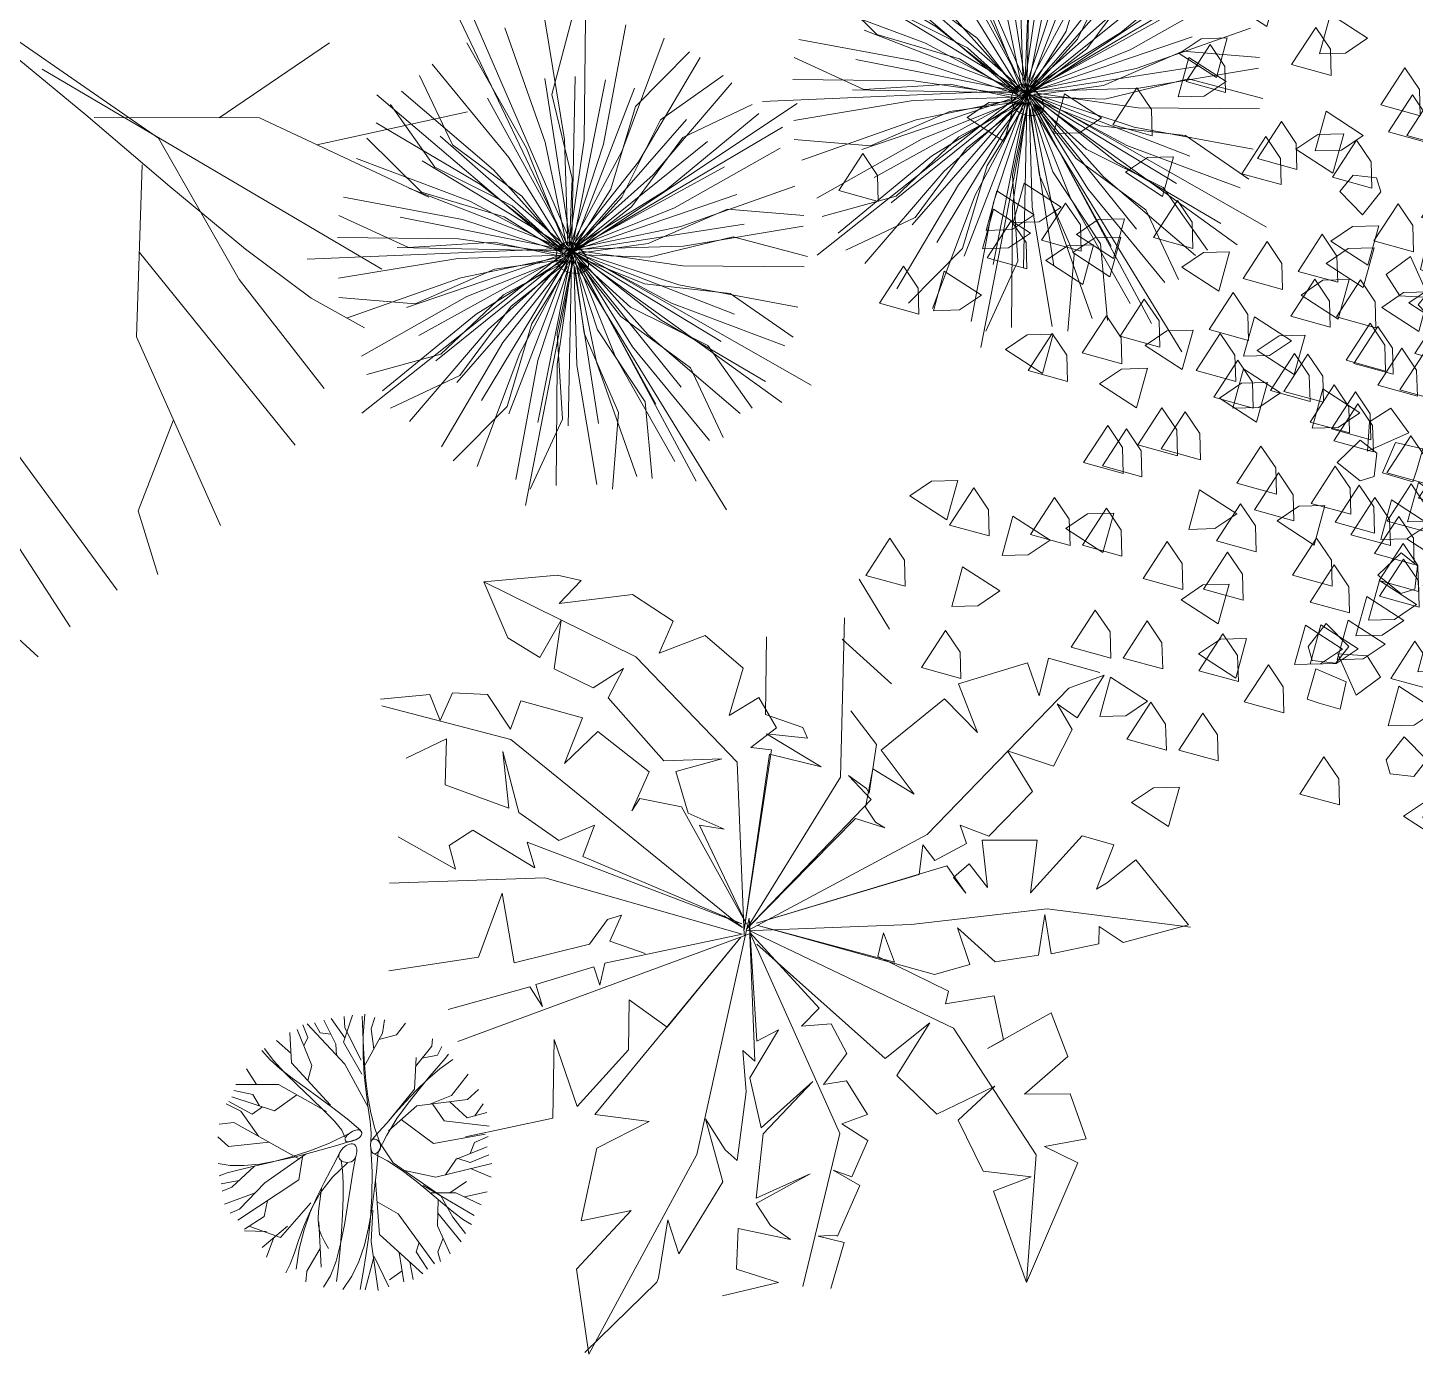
# Model space of a CAD drawing. Header units: metres. Extents: x 2 to 659295185, y -28 to 1124222152.
# Drawn here: x 658248.313 to 658248.923, y 1124114.136 to 1124114.719 of the extents above; entities that cross this region are included whole.
import ezdxf

# ---------------------------------------------------------------- set-up
doc = ezdxf.new("R2010")
doc.units = ezdxf.units.M
doc.header["$MEASUREMENT"] = 0
doc.linetypes.add('0', pattern=[0])
doc.layers.get('0').update_dxf_attribs({"linetype": 'CONTINUOUS'})
doc.layers.add('DPIC_Poligonal P5', color=34, linetype='CONTINUOUS', lineweight=50)

# ---------------------------------------------------------------- blocks, each defined once
blk = doc.blocks.new('ARREGLO8')
at = {"color": 104, "linetype": 'Continuous', "lineweight": 0}
for points in [[(-0.14163, 0.35098), (-0.13918, 0.37677), (-0.15391, 0.37208), (-0.16374, 0.36036)], [(-0.26043, 0.29195), (-0.25797, 0.31774), (-0.27271, 0.31305), (-0.28253, 0.30132)], [(-0.29285, 0.28507), (-0.26706, 0.28261), (-0.27175, 0.29735), (-0.28348, 0.30717)], [(-0.10455, 0.2628), (-0.10209, 0.28859), (-0.11683, 0.2839), (-0.12665, 0.27217)], [(-0.12773, 0.25815), (-0.12527, 0.28394), (-0.14001, 0.27926), (-0.14983, 0.26753)], [(-0.11798, 0.25316), (-0.11553, 0.27895), (-0.13026, 0.27426), (-0.14009, 0.26254)], [(-0.02366, 0.25725), (0.00213, 0.25479), (-0.00256, 0.26953), (-0.01429, 0.27935)], [(-0.04891, 0.24887), (-0.04646, 0.27466), (-0.0612, 0.26997), (-0.07102, 0.25825)], [(0.05308, 0.23959), (0.05553, 0.26538), (0.0408, 0.26069), (0.03097, 0.24897)], [(-0.36705, 0.21769), (-0.3646, 0.24348), (-0.37933, 0.23879), (-0.38916, 0.22707)], [(-0.10746, 0.21398), (-0.08167, 0.21152), (-0.08636, 0.22626), (-0.09808, 0.23608)], [(-0.01902, 0.21553), (0.00677, 0.21307), (0.00208, 0.22781), (-0.00964, 0.23763)], [(-0.22508, 0.20246), (-0.22263, 0.22825), (-0.23736, 0.22356), (-0.24719, 0.21184)], [(-0.22334, 0.20376), (-0.22088, 0.22955), (-0.23562, 0.22486), (-0.24544, 0.21314)], [(-0.29288, 0.19912), (-0.29042, 0.22491), (-0.30516, 0.22022), (-0.31498, 0.2085)], [(-0.24652, 0.19912), (-0.24406, 0.22491), (-0.2588, 0.22022), (-0.26862, 0.2085)], [(-0.23677, 0.19413), (-0.23432, 0.21992), (-0.24905, 0.21523), (-0.25888, 0.20351)], [(-0.19448, 0.22366), (-0.20152, 0.20647), (-0.18276, 0.20156), (-0.17573, 0.21629), (-0.18745, 0.22121)], [(-0.13614, 0.2228), (-0.13614, 0.2056), (-0.11738, 0.20806), (-0.11738, 0.22034), (-0.12911, 0.22771)], [(-0.24671, 0.18828), (-0.24426, 0.21407), (-0.25899, 0.20938), (-0.26882, 0.19766)], [(-0.22221, 0.19029), (-0.19642, 0.18783), (-0.20111, 0.20257), (-0.21283, 0.21239)], [(-0.06746, 0.19318), (-0.065, 0.21897), (-0.07974, 0.21428), (-0.08956, 0.20256)], [(-0.2152, 0.18441), (-0.18941, 0.18195), (-0.1941, 0.19669), (-0.20582, 0.20651)], [(-0.15697, 0.18436), (-0.13118, 0.18191), (-0.13587, 0.19665), (-0.14759, 0.20647)], [(-0.06571, 0.18056), (-0.06326, 0.20635), (-0.078, 0.20166), (-0.08782, 0.18994)], [(-0.32002, 0.16664), (-0.29423, 0.16418), (-0.29892, 0.17892), (-0.31065, 0.18874)], [(-0.20442, 0.17252), (-0.17863, 0.17006), (-0.18332, 0.1848), (-0.19504, 0.19462)], [(-0.1629, 0.17252), (-0.13711, 0.17006), (-0.1418, 0.1848), (-0.15352, 0.19462)], [(-0.25553, 0.1596), (-0.23834, 0.1596), (-0.2408, 0.17836), (-0.25308, 0.17836), (-0.26044, 0.16664)], [(-0.1629, 0.14882), (-0.13711, 0.14636), (-0.1418, 0.1611), (-0.15352, 0.17093)], [(-0.34387, 0.14343), (-0.34142, 0.16922), (-0.35615, 0.16453), (-0.36598, 0.15281)], [(-0.2697, 0.13879), (-0.26724, 0.16458), (-0.28198, 0.15989), (-0.2918, 0.14816)], [(-0.36551, 0.12925), (-0.36305, 0.15504), (-0.37779, 0.15035), (-0.38761, 0.13863)], [(-0.18625, 0.13415), (-0.18379, 0.15994), (-0.19853, 0.15525), (-0.20836, 0.14352)], [(-0.18156, 0.13284), (-0.1791, 0.15863), (-0.19384, 0.15394), (-0.20366, 0.14222)], [(-0.14009, 0.13284), (-0.13763, 0.15863), (-0.15237, 0.15394), (-0.16219, 0.14222)], [(0.05524, 0.1089), (0.08103, 0.10644), (0.07634, 0.12118), (0.06461, 0.131)], [(-0.1629, 0.10735), (-0.13711, 0.1049), (-0.1418, 0.11963), (-0.15352, 0.12946)], [(-0.10744, 0.09702), (-0.10498, 0.12281), (-0.11972, 0.11812), (-0.12954, 0.10639)], [(-0.37432, 0.10057), (-0.35713, 0.10057), (-0.35959, 0.11933), (-0.37187, 0.11933), (-0.37924, 0.10761)], [(-0.34391, 0.09499), (-0.31812, 0.09253), (-0.32281, 0.10727), (-0.33453, 0.1171)], [(-0.2564, 0.10126), (-0.23921, 0.09423), (-0.23429, 0.11298), (-0.24903, 0.12002), (-0.25394, 0.10829)], [(-0.20525, 0.09133), (-0.2028, 0.11712), (-0.21753, 0.11243), (-0.22736, 0.10071)], [(-0.18748, 0.09133), (-0.18502, 0.11712), (-0.19976, 0.11243), (-0.20959, 0.10071)], [(-0.15786, 0.09133), (-0.15541, 0.11712), (-0.17014, 0.11243), (-0.17997, 0.10071)], [(-0.03759, 0.09499), (-0.0118, 0.09253), (-0.01649, 0.10727), (-0.02821, 0.1171)], [(-0.04258, 0.08525), (-0.01679, 0.08279), (-0.02148, 0.09753), (-0.0332, 0.10735)], [(-0.33589, 0.07974), (-0.33344, 0.10553), (-0.34817, 0.10084), (-0.358, 0.08912)], [(-0.30035, 0.07381), (-0.29789, 0.0996), (-0.31263, 0.09491), (-0.32245, 0.08319)], [(-0.25888, 0.07381), (-0.25643, 0.0996), (-0.27116, 0.09491), (-0.28099, 0.08319)], [(-0.11639, 0.07354), (-0.11394, 0.09933), (-0.12867, 0.09464), (-0.1385, 0.08291)], [(0.00208, 0.07715), (0.00454, 0.10294), (-0.0102, 0.09825), (-0.02002, 0.08653)], [(-0.30017, 0.07532), (-0.27438, 0.07287), (-0.27907, 0.0876), (-0.29079, 0.09743)], [(-0.1629, 0.07181), (-0.13711, 0.06935), (-0.1418, 0.08409), (-0.15352, 0.09392)], [(-0.13417, 0.0676), (-0.13171, 0.09339), (-0.14645, 0.08871), (-0.15627, 0.07698)], [(-0.03295, 0.07181), (-0.00716, 0.06935), (-0.01185, 0.08409), (-0.02357, 0.09392)], [(-0.35783, 0.06717), (-0.33204, 0.06472), (-0.33673, 0.07946), (-0.34845, 0.08928)], [(-0.069, 0.06167), (-0.06655, 0.08746), (-0.08128, 0.08277), (-0.09111, 0.07105)], [(0.02063, 0.0493), (0.02308, 0.07509), (0.00834, 0.0704), (-0.00148, 0.05868)], [(-0.37519, 0.04223), (-0.358, 0.03519), (-0.35308, 0.05395), (-0.36782, 0.06098), (-0.37273, 0.04926)], [(-0.23407, 0.03627), (-0.20828, 0.03381), (-0.21297, 0.04855), (-0.22469, 0.05837)], [(-0.10257, 0.03472), (-0.07678, 0.03227), (-0.08146, 0.047), (-0.09319, 0.05683)], [(0.11334, 0.02609), (0.1158, 0.05188), (0.10106, 0.04719), (0.09124, 0.03547)], [(-0.35063, 0.02347), (-0.33344, 0.02347), (-0.33589, 0.04223), (-0.34817, 0.04223), (-0.35554, 0.03051)], [(-0.11671, 0.01812), (-0.11425, 0.0439), (-0.12899, 0.03922), (-0.13882, 0.02749)], [(-0.34182, 0.0145), (-0.33936, 0.04029), (-0.3541, 0.0356), (-0.36392, 0.02388)], [(-0.25296, 0.00857), (-0.2505, 0.03436), (-0.26524, 0.02967), (-0.27506, 0.01795)], [(-0.23519, 0.0145), (-0.23273, 0.04029), (-0.24747, 0.0356), (-0.25729, 0.02388)], [(-0.04687, 0.01618), (-0.02108, 0.01372), (-0.02577, 0.02846), (-0.03749, 0.03828)], [(-0.3178, 0.00289), (-0.31534, 0.02868), (-0.33008, 0.02399), (-0.33991, 0.01227)], [(-0.18779, 0.00264), (-0.18534, 0.02843), (-0.20008, 0.02374), (-0.2099, 0.01202)], [(-0.19937, -0.02428), (-0.19692, 0.00151), (-0.21165, -0.00318), (-0.22148, -0.0149)], [(-0.13969, -0.04409), (-0.1139, -0.04654), (-0.11859, -0.03181), (-0.13032, -0.02198)], [(-0.3996, -0.05336), (-0.37381, -0.05582), (-0.3785, -0.04108), (-0.39022, -0.03126)], [(-0.24644, -0.05336), (-0.22065, -0.05582), (-0.22534, -0.04108), (-0.23706, -0.03126)], [(-0.05932, -0.08718), (-0.05686, -0.06139), (-0.0716, -0.06608), (-0.08142, -0.0778)], [(-0.05615, -0.08581), (-0.03036, -0.08827), (-0.03505, -0.07353), (-0.04677, -0.06371)], [(-0.2187, -0.12112), (-0.21625, -0.09533), (-0.23098, -0.10002), (-0.24081, -0.11174)], [(-0.26965, -0.14608), (-0.24386, -0.14854), (-0.24855, -0.1338), (-0.26027, -0.12398)], [(-0.09817, -0.16289), (-0.09571, -0.1371), (-0.11045, -0.14179), (-0.12027, -0.15351)]]:
    blk.add_lwpolyline(points, close=True, dxfattribs=at)
at = {"color": 213, "linetype": 'Continuous', "lineweight": 0}
for points in [[(-0.21177, 0.33266), (-0.23756, 0.33511), (-0.23287, 0.32038), (-0.22114, 0.31055)], [(-0.04841, 0.28605), (-0.0742, 0.28851), (-0.06951, 0.27377), (-0.05779, 0.26395)], [(-0.23497, 0.23994), (-0.26076, 0.24239), (-0.25607, 0.22766), (-0.24435, 0.21783)], [(-0.08181, 0.23994), (-0.1076, 0.24239), (-0.10291, 0.22766), (-0.09119, 0.21783)], [(-0.34172, 0.23067), (-0.36751, 0.23312), (-0.36282, 0.21838), (-0.3511, 0.20856)], [(-0.26282, 0.22139), (-0.28861, 0.22385), (-0.28392, 0.20911), (-0.2722, 0.19929)], [(0.00084, 0.21475), (-0.02495, 0.21721), (-0.02026, 0.20247), (-0.00854, 0.19265)], [(0.04482, 0.15266), (0.01903, 0.15512), (0.02371, 0.14038), (0.03544, 0.13056)], [(-0.37885, 0.15185), (-0.40464, 0.15431), (-0.39995, 0.13957), (-0.38823, 0.12975)], [(-0.24735, 0.15031), (-0.27313, 0.15277), (-0.26845, 0.13803), (-0.25672, 0.1282)], [(-0.3718, 0.11769), (-0.39759, 0.12015), (-0.3929, 0.10541), (-0.38118, 0.09559)], [(-0.31851, 0.11477), (-0.3443, 0.11722), (-0.33961, 0.10249), (-0.32789, 0.09266)], [(-0.12358, 0.1194), (-0.14937, 0.12186), (-0.14468, 0.10712), (-0.13296, 0.0973)], [(-0.18125, 0.11125), (-0.20704, 0.11371), (-0.20235, 0.09897), (-0.19063, 0.08915)], [(-0.25921, 0.10292), (-0.285, 0.10537), (-0.28031, 0.09064), (-0.26858, 0.08081)], [(0.03089, 0.09703), (0.0051, 0.09949), (0.00979, 0.08475), (0.02151, 0.07493)], [(-0.13751, 0.09159), (-0.1633, 0.09404), (-0.15861, 0.07931), (-0.14688, 0.06948)], [(-0.31851, 0.07922), (-0.3443, 0.08168), (-0.33961, 0.06694), (-0.32789, 0.05712)], [(-0.25328, 0.08515), (-0.27907, 0.0876), (-0.27438, 0.07287), (-0.26265, 0.06304)], [(0.04053, 0.0836), (0.01474, 0.08605), (0.01943, 0.07132), (0.03115, 0.06149)], [(0.03553, 0.07385), (0.00974, 0.07631), (0.01443, 0.06157), (0.02615, 0.05175)], [(-0.38349, 0.06841), (-0.40928, 0.07086), (-0.40459, 0.05613), (-0.39287, 0.0463)], [(-0.277, 0.04368), (-0.30279, 0.04614), (-0.2981, 0.0314), (-0.28638, 0.02157)], [(-0.31851, 0.03776), (-0.3443, 0.04021), (-0.33961, 0.02547), (-0.32789, 0.01565)], [(-0.277, 0.03183), (-0.30279, 0.03429), (-0.2981, 0.01955), (-0.28638, 0.00973)], [(0.03553, 0.02749), (0.00974, 0.02995), (0.01443, 0.01521), (0.02615, 0.00539)], [(-0.277, 0.01406), (-0.30279, 0.01652), (-0.2981, 0.00178), (-0.28638, -0.00805)], [(-0.16139, 0.01994), (-0.18718, 0.0224), (-0.18249, 0.00766), (-0.17077, -0.00216)], [(-0.32444, 0.00221), (-0.35023, 0.00467), (-0.34554, -0.01007), (-0.33382, -0.01989)], [(-0.30803, -0.01744), (-0.28459, -0.00516), (-0.29865, 0.00467), (-0.31272, -0.00024)], [(-0.26621, 0.00217), (-0.292, 0.00462), (-0.28731, -0.01011), (-0.27559, -0.01994)], [(-0.26818, -0.01252), (-0.26818, 0.00467), (-0.28693, 0.00221), (-0.28693, -0.01007), (-0.27521, -0.01744)], [(-0.38813, -0.00577), (-0.41392, -0.00331), (-0.40923, -0.01805), (-0.39751, -0.02787)], [(-0.25921, -0.00371), (-0.285, -0.00126), (-0.28031, -0.01599), (-0.26858, -0.02582)], [(-0.28693, -0.03709), (-0.2799, -0.01989), (-0.29865, -0.01498), (-0.30569, -0.02972), (-0.29397, -0.03463)], [(-0.34527, -0.03622), (-0.34527, -0.01903), (-0.36403, -0.02148), (-0.36403, -0.03376), (-0.35231, -0.04113)], [(-0.37395, -0.0274), (-0.39974, -0.02495), (-0.39505, -0.03968), (-0.38333, -0.04951)], [(-0.08512, -0.05998), (-0.11091, -0.05753), (-0.10622, -0.07226), (-0.0945, -0.08209)], [(-0.18856, -0.09849), (-0.21435, -0.09603), (-0.20966, -0.11077), (-0.19794, -0.12059)], [(-0.08048, -0.10171), (-0.10627, -0.09925), (-0.10158, -0.11399), (-0.08985, -0.12381)]]:
    blk.add_lwpolyline(points, close=True, dxfattribs=at)
at = {"color": 40, "linetype": 'Continuous', "lineweight": 0}
for points in [[(-0.20136, 0.31403), (-0.1989, 0.33982), (-0.21364, 0.33513), (-0.22346, 0.32341)], [(-0.34971, 0.23513), (-0.34725, 0.26092), (-0.36199, 0.25623), (-0.37181, 0.24451)], [(-0.30798, 0.23977), (-0.30553, 0.26556), (-0.32026, 0.26087), (-0.33009, 0.24915)], [(-0.23381, 0.22121), (-0.23135, 0.247), (-0.24609, 0.24231), (-0.25591, 0.23059)], [(-0.18745, 0.22121), (-0.18499, 0.247), (-0.19973, 0.24231), (-0.20955, 0.23059)], [(-0.16427, 0.22585), (-0.16181, 0.25164), (-0.17655, 0.24695), (-0.18637, 0.23523)], [(-0.1777, 0.21621), (-0.17525, 0.242), (-0.18998, 0.23731), (-0.19981, 0.22559)], [(-0.10864, 0.21192), (-0.10618, 0.23771), (-0.12092, 0.23302), (-0.13074, 0.2213)], [(-0.00665, 0.20264), (-0.00419, 0.22843), (-0.01893, 0.22374), (-0.02875, 0.21202)], [(-0.2848, 0.16551), (-0.28235, 0.1913), (-0.29708, 0.18661), (-0.30691, 0.17489)], [(-0.21063, 0.16087), (-0.20817, 0.18666), (-0.22291, 0.18197), (-0.23273, 0.17025)], [(-0.12718, 0.15623), (-0.12472, 0.18202), (-0.13946, 0.17733), (-0.14929, 0.16561)], [(-0.30644, 0.15133), (-0.30398, 0.17712), (-0.31872, 0.17243), (-0.32854, 0.16071)], [(-0.16134, 0.14918), (-0.15888, 0.17497), (-0.17362, 0.17028), (-0.18345, 0.15856)], [(-0.31526, 0.12266), (-0.29806, 0.12266), (-0.30052, 0.14141), (-0.3128, 0.14141), (-0.32017, 0.12969)], [(-0.04837, 0.1191), (-0.04591, 0.14489), (-0.06065, 0.1402), (-0.07047, 0.12848)], [(-0.27682, 0.10183), (-0.27437, 0.12761), (-0.2891, 0.12293), (-0.29893, 0.1112)], [(-0.26497, 0.09589), (-0.26252, 0.12168), (-0.27726, 0.11699), (-0.28708, 0.10527)], [(-0.24128, 0.09589), (-0.23882, 0.12168), (-0.25356, 0.11699), (-0.26338, 0.10527)], [(-0.19981, 0.09589), (-0.19736, 0.12168), (-0.21209, 0.11699), (-0.22192, 0.10527)], [(-0.16427, 0.09589), (-0.16181, 0.12168), (-0.17655, 0.11699), (-0.18637, 0.10527)], [(-0.31612, 0.06431), (-0.29893, 0.05728), (-0.29402, 0.07604), (-0.30875, 0.08307), (-0.31366, 0.07135)], [(-0.26497, 0.05438), (-0.26252, 0.08017), (-0.27726, 0.07548), (-0.28708, 0.06376)], [(-0.2472, 0.05438), (-0.24475, 0.08017), (-0.25948, 0.07548), (-0.26931, 0.06376)], [(-0.23536, 0.05438), (-0.2329, 0.08017), (-0.24764, 0.07548), (-0.25746, 0.06376)], [(-0.21758, 0.05438), (-0.21513, 0.08017), (-0.22986, 0.07548), (-0.23969, 0.06376)], [(-0.27687, 0.04359), (-0.27441, 0.06938), (-0.28915, 0.0647), (-0.29897, 0.05297)], [(-0.05764, 0.0402), (-0.05519, 0.06599), (-0.06992, 0.0613), (-0.07975, 0.04958)], [(-0.28275, 0.03659), (-0.28029, 0.06238), (-0.29503, 0.05769), (-0.30485, 0.04597)], [(-0.29156, 0.04556), (-0.27437, 0.04556), (-0.27682, 0.06431), (-0.2891, 0.06431), (-0.29647, 0.05259)], [(-0.17612, 0.03659), (-0.17366, 0.06238), (-0.1884, 0.05769), (-0.19822, 0.04597)], [(-0.19389, 0.03066), (-0.19143, 0.05645), (-0.20617, 0.05176), (-0.21599, 0.04004)], [(-0.12872, 0.02473), (-0.12627, 0.05052), (-0.14101, 0.04583), (-0.15083, 0.0341)], [(-0.0391, 0.01235), (-0.03664, 0.03814), (-0.05138, 0.03345), (-0.0612, 0.02173)], [(0.05362, -0.01085), (0.05608, 0.01494), (0.04134, 0.01025), (0.03152, -0.00148)], [(-0.37752, -0.03406), (-0.37507, -0.00827), (-0.3898, -0.01296), (-0.39963, -0.02468)], [(-0.16778, -0.04137), (-0.16532, -0.01558), (-0.18006, -0.02027), (-0.18988, -0.03199)], [(-0.25909, -0.06123), (-0.25664, -0.03544), (-0.27138, -0.04013), (-0.2812, -0.05185)], [(-0.18745, -0.08511), (-0.18499, -0.05932), (-0.19973, -0.06401), (-0.20955, -0.07573)], [(-0.15963, -0.09904), (-0.15718, -0.07325), (-0.17191, -0.07794), (-0.18174, -0.08966)], [(-0.0391, -0.14081), (-0.03664, -0.11502), (-0.05138, -0.11971), (-0.0612, -0.13143)]]:
    blk.add_lwpolyline(points, close=True, dxfattribs=at)
at = {"color": 3, "linetype": 'Continuous', "lineweight": 0}
for points in [[(-0.24826, 0.27672), (-0.2458, 0.30251), (-0.26054, 0.29782), (-0.27037, 0.2861)], [(-0.28998, 0.27208), (-0.28753, 0.29787), (-0.30227, 0.29318), (-0.31209, 0.28146)], [(-0.17409, 0.25815), (-0.17163, 0.28394), (-0.18637, 0.27926), (-0.19619, 0.26753)], [(-0.40878, 0.21305), (-0.40632, 0.23884), (-0.42106, 0.23415), (-0.43088, 0.22242)], [(-0.15091, 0.19782), (-0.14845, 0.22361), (-0.16319, 0.21892), (-0.17301, 0.2072)], [(-0.21324, 0.1991), (-0.21324, 0.18191), (-0.19448, 0.18436), (-0.19448, 0.19665), (-0.2062, 0.20401)], [(-0.17338, 0.20401), (-0.19683, 0.19173), (-0.18276, 0.18191), (-0.16869, 0.18682)], [(0.01135, 0.15605), (0.01381, 0.18184), (-0.00093, 0.17715), (-0.01075, 0.16543)], [(-0.2171, 0.13877), (-0.21464, 0.16456), (-0.22938, 0.15987), (-0.23921, 0.14815)], [(-0.03759, 0.14135), (-0.0118, 0.13889), (-0.01649, 0.15363), (-0.02821, 0.16346)], [(-0.20525, 0.13284), (-0.2028, 0.15863), (-0.21753, 0.15394), (-0.22736, 0.14222)], [(-0.10455, 0.13284), (-0.10209, 0.15863), (-0.11683, 0.15394), (-0.12665, 0.14222)], [(-0.09792, 0.11817), (-0.07213, 0.11571), (-0.07682, 0.13045), (-0.08855, 0.14028)], [(-0.23675, 0.12236), (-0.22447, 0.09892), (-0.21464, 0.11298), (-0.21956, 0.12705)], [(-0.23184, 0.08251), (-0.21464, 0.08251), (-0.2171, 0.10126), (-0.22938, 0.10126), (-0.23675, 0.08954)], [(-0.10962, 0.06888), (-0.08383, 0.06643), (-0.08852, 0.08116), (-0.10024, 0.09099)], [(-0.10806, -0.00442), (-0.1056, 0.02137), (-0.12034, 0.01668), (-0.13016, 0.00496)], [(-0.09817, -0.00973), (-0.09571, 0.01606), (-0.11045, 0.01137), (-0.12027, -0.00035)], [(-0.2186, -0.03482), (-0.19281, -0.03727), (-0.19749, -0.02254), (-0.20922, -0.01271)], [(-0.12773, -0.04816), (-0.12527, -0.02238), (-0.14001, -0.02706), (-0.14983, -0.03879)], [(-0.22685, -0.06346), (-0.22439, -0.03767), (-0.23913, -0.04235), (-0.24895, -0.05408)], [(-0.09991, -0.06209), (-0.09745, -0.0363), (-0.11219, -0.04099), (-0.12202, -0.05271)], [(-0.31816, -0.08331), (-0.31571, -0.05752), (-0.33044, -0.06221), (-0.34027, -0.07394)], [(-0.24652, -0.1072), (-0.24406, -0.08141), (-0.2588, -0.0861), (-0.26862, -0.09782)]]:
    blk.add_lwpolyline(points, close=True, dxfattribs=at)
blk = doc.blocks.new('PINO1')
at = {"color": 100, "linetype": '0', "lineweight": 0}
for p, q in [((-0.0061, 0.0127), (-0.4348, 1.1806)), ((0.0243, 0.0255), (0.1947, 1.1345)), ((0.0122, 0), (0.0608, 1.0835)), ((0.0157, -0.0137), (-0.1494, 0.7131)), ((0.0084, -0.0136), (0.2288, 0.6983)), ((0.0108, -0.0141), (0.1042, 0.7253)), ((0.018, -0.0129), (-0.2708, 0.6742)), ((0.0221, -0.0101), (-0.4843, 0.5368)), ((0.0426, 0), (-0.943, 0.5099)), ((0.0021, -0.0099), (0.5489, 0.4964)), ((0.0237, -0.0082), (-0.5699, 0.4424)), ((0.0005, -0.008), (0.627, 0.3957)), ((0.0061, 0), (0.9673, 0.3697)), ((0.0243, 0.0127), (1.0829, 0.3569)), ((0.0249, -0.0061), (-0.6379, 0.3346)), ((-0.0007, -0.0059), (0.6864, 0.2829)), ((0.0258, -0.0038), (-0.6862, 0.2166)), ((-0.0015, -0.0035), (0.7253, 0.1615)), ((0.0262, -0.0014), (-0.7132, 0.0921)), ((0.0262, 0.0011), (-0.7181, -0.0353)), ((0.0258, 0.0035), (-0.7009, -0.1615)), ((0.025, 0.0059), (-0.662, -0.2829)), ((0.0238, 0.008), (-0.6027, -0.3957)), ((0.0204, 0.0115), (-0.4302, -0.5821)), ((0.0183, 0.0127), (-0.3224, -0.6501)), ((0.0159, 0.0136), (-0.2045, -0.6983)), ((0.0135, 0.0141), (-0.0799, -0.7253)), ((-0.0183, 0), (0.0192, -1.0452)), ((-0.0019, -0.0011), (0.7425, 0.0353)), ((-0.0014, 0.0038), (0.7105, -0.2166)), ((-0.0006, 0.0061), (0.6623, -0.3346)), ((0.0007, 0.0082), (0.5943, -0.4424)), ((0.0023, 0.0101), (0.5086, -0.5368)), ((0.0063, 0.0129), (0.2951, -0.6742)), ((0.0111, 0.0141), (0.0474, -0.7303)), ((0.0183, 0.0127), (0.578, -1.0325)), ((0.0183, -0.0127), (-1.0647, -0.2677)), ((0.0183, -0.0127), (-0.7024, -0.8472)), ((0.0183, -0.0255), (0.4928, -0.9943))]:
    blk.add_line(p, q, dxfattribs=at)
at = {"color": 3, "linetype": '0', "lineweight": 0}
blk.add_line((-0.0061, 0.051), (-0.4198, 1.007), dxfattribs=at)
at = {"color": 104, "linetype": '0', "lineweight": 0}
for points in [[(-0.0001, 0.0577), (-0.0182, 0.3391), (0.0562, 0.6927), (-0.0342, 1.0014)], [(0.0054, 0.0352), (-0.1439, 0.4487), (-0.2509, 0.9443)], [(-0.008, 0.058), (-0.0747, 0.332), (-0.0628, 0.6932), (-0.2054, 0.9815)], [(0.0115, 0.0348), (-0.0637, 0.4679), (-0.083, 0.9746)], [(0.0149, 0.0529), (0.0942, 0.3235), (0.285, 0.6304), (0.3057, 0.9514)], [(0.0175, 0.0334), (0.0186, 0.4729), (0.0876, 0.9752)], [(0.0231, 0.0309), (0.1005, 0.4635), (0.2557, 0.9463)], [(0.0282, 0.0275), (0.1796, 0.4401), (0.4162, 0.8885)], [(-0.0234, 0.0546), (-0.1797, 0.2893), (-0.2921, 0.6327), (-0.5248, 0.8549)], [(-0.0066, 0.0329), (-0.2883, 0.3703), (-0.5583, 0.7995)], [(0.0273, 0.0434), (0.1944, 0.2705), (0.4787, 0.4936), (0.6079, 0.7882)], [(0.0326, 0.0232), (0.2534, 0.4033), (0.5643, 0.8038)], [(-0.0304, 0.051), (-0.2251, 0.2549), (-0.3954, 0.5736), (-0.6631, 0.7521)], [(-0.0122, 0.0302), (-0.3481, 0.3135), (-0.6886, 0.6893)], [(0.0322, 0.0371), (0.2361, 0.2318), (0.5548, 0.4021), (0.7332, 0.6698)], [(0.0362, 0.0182), (0.3196, 0.3542), (0.6954, 0.6947)], [(-0.0171, 0.0265), (-0.3972, 0.2473), (-0.7977, 0.5582)], [(0.0389, 0.0127), (0.3764, 0.2944), (0.8056, 0.5644)], [(-0.042, 0.0404), (-0.2947, 0.1654), (-0.5638, 0.4066), (-0.8764, 0.4828)], [(-0.0214, 0.0221), (-0.434, 0.1735), (-0.8824, 0.4102)], [(0.0407, 0.0068), (0.4219, 0.2256), (0.8914, 0.417)], [(-0.0248, 0.017), (-0.4575, 0.0944), (-0.9402, 0.2496)], [(0.0413, 0.0007), (0.4547, 0.15), (0.9504, 0.2569)], [(-0.0493, 0.0264), (-0.3295, 0.0575), (-0.6649, 0.1921), (-0.9846, 0.1568)], [(0.0392, 0.0147), (0.3132, 0.0813), (0.6743, 0.0695), (0.9627, 0.2121)], [(-0.0273, 0.0114), (-0.4668, 0.0125), (-0.9691, 0.0815)], [(0.0409, -0.0054), (0.474, 0.0698), (0.9807, 0.0891)], [(-0.0514, 0.0108), (-0.3253, -0.0558), (-0.6865, -0.044), (-0.9749, -0.1866)], [(-0.0287, 0.0054), (-0.4618, -0.0698), (-0.9685, -0.0891)], [(-0.0503, 0.003), (-0.3086, -0.1102), (-0.6663, -0.1613), (-0.9255, -0.3518)], [(0.0389, 0.0068), (0.3202, 0.0248), (0.6738, -0.0495), (0.9826, 0.0408)], [(-0.0292, -0.0007), (-0.4426, -0.15), (-0.9382, -0.2569)], [(-0.0285, -0.0068), (-0.4097, -0.2256), (-0.8793, -0.417)], [(-0.0268, -0.0127), (-0.3642, -0.2944), (-0.7934, -0.5644)], [(-0.0443, -0.0116), (-0.2483, -0.2063), (-0.5669, -0.3766), (-0.7454, -0.6443)], [(-0.0241, -0.0182), (-0.3075, -0.3542), (-0.6832, -0.6947)], [(-0.0204, -0.0232), (-0.2412, -0.4033), (-0.5521, -0.8038)], [(-0.0337, -0.0232), (-0.1588, -0.2759), (-0.4, -0.545), (-0.4761, -0.8575)], [(-0.016, -0.0275), (-0.1674, -0.4401), (-0.4041, -0.8885)], [(-0.0109, -0.0309), (-0.0883, -0.4635), (-0.2436, -0.9463)], [(-0.0197, -0.0305), (-0.0508, -0.3107), (-0.1855, -0.646), (-0.1501, -0.9658)], [(-0.0053, -0.0334), (-0.0064, -0.4729), (-0.0754, -0.9752)], [(-0.012, -0.0322), (0.006, -0.3136), (-0.0683, -0.6672), (0.022, -0.9759)], [(-0.0041, -0.0325), (0.0625, -0.3065), (0.0507, -0.6677), (0.1933, -0.956)], [(0.0007, -0.0348), (0.0759, -0.4679), (0.0951, -0.9746)], [(0.0068, -0.0352), (0.1561, -0.4487), (0.263, -0.9443)], [(0.0188, -0.0329), (0.3005, -0.3703), (0.5705, -0.7995)], [(0.0243, -0.0302), (0.3603, -0.3135), (0.7007, -0.6893)], [(0.0245, -0.0207), (0.2517, -0.1877), (0.4748, -0.472), (0.7694, -0.6012)], [(0.0293, -0.0265), (0.4094, -0.2473), (0.8099, -0.5582)], [(0.0335, -0.0221), (0.4462, -0.1735), (0.8946, -0.4102)], [(0.037, -0.017), (0.4696, -0.0944), (0.9523, -0.2496)], [(0.0371, -0.0009), (0.3174, -0.032), (0.6527, -0.1666), (0.9725, -0.1313)], [(0.0394, -0.0114), (0.479, -0.0125), (0.9813, -0.0815)]]:
    blk.add_lwpolyline(points, dxfattribs=at)
at = {"color": 100, "linetype": '0', "lineweight": 0}
blk.add_lwpolyline([(-0.0007, 0.0346), (-0.2195, 0.4158), (-0.4109, 0.8853)], dxfattribs=at)
blk.add_lwpolyline([(-0.0707, -0.0018), (-0.0657, -0.0148), (-0.0576, -0.0262), (-0.0473, -0.0359), (-0.0354, -0.0436), (-0.0226, -0.0491), (-0.0097, -0.0521), (0.0027, -0.0524), (0.0139, -0.0498), (0.0231, -0.0442), (0.0305, -0.036), (0.0361, -0.0256), (0.0398, -0.0135), (0.0419, -0.0002), (0.0424, 0.0138), (0.0413, 0.028), (0.0387, 0.042), (0.0347, 0.0552), (0.0293, 0.0673), (0.0229, 0.0779), (0.0154, 0.0867), (0.0071, 0.0933), (-0.0019, 0.0972), (-0.0116, 0.0982), (-0.0216, 0.0959), (-0.032, 0.0901), (-0.0421, 0.0811), (-0.0515, 0.0698), (-0.0598, 0.0566), (-0.0663, 0.0422), (-0.0707, 0.0273), (-0.0723, 0.0124)], close=True, dxfattribs=at)
at = {"color": 12, "linetype": '0', "lineweight": 0}
blk.add_lwpolyline([(0.0129, -0.0346), (0.2317, -0.4158), (0.4231, -0.8853)], dxfattribs=at)
blk = doc.blocks.new('FRESNO2')
at = {"color": 104, "linetype": '0', "lineweight": 0}
for p, q in [((-0.0331, 1.4824), (-0.0104, 1.605)), ((0.0954, 1.5304), (0.1462, 1.6097)), ((0.547, 1.358), (0.5503, 1.5502)), ((-0.5037, 1.1838), (-0.5017, 1.5355)), ((0.0963, 1.1896), (0.0954, 1.5304)), ((0.0959, 1.3288), (-0.0331, 1.4824)), ((-0.6999, 1.2698), (-0.7295, 1.4634)), ((0.7044, 1.2605), (0.7894, 1.415)), ((-0.9085, 1.1664), (-0.8961, 1.3559)), ((0.6885, 1.1683), (0.547, 1.358)), ((0.8559, 1.2138), (0.9079, 1.3602)), ((-0.8473, 1.0834), (-1.0042, 1.2961)), ((-0.0771, 0.9484), (0.1651, 1.2852)), ((-0.2344, 0.7977), (-0.6999, 1.2698)), ((0.6193, 0.7652), (0.7044, 1.2605)), ((0.6647, 1.0294), (0.8559, 1.2138)), ((1.0309, 0.8549), (1.1564, 1.2033)), ((-0.637, 0.8662), (-1.1385, 1.1749)), ((-0.3532, 0.9182), (-0.5037, 1.1838)), ((1.1325, 1.0135), (1.2291, 1.1206)), ((-0.5394, 1.1071), (-0.8473, 1.0834)), ((-1.1198, 0.8923), (-1.2111, 1.0615)), ((-0.7103, 0.5492), (-1.161, 1.0617)), ((0.7051, 0.813), (1.1325, 1.0135)), ((1.0511, 0.9108), (1.3464, 0.9986)), ((-1.0664, 0.5702), (-1.2838, 0.948)), ((-0.3793, 0.9446), (-0.637, 0.8662)), ((-0.0679, 0.4112), (-0.0771, 0.9484)), ((1.0908, 0.7724), (1.4056, 0.9208)), ((-1.236, 0.6486), (-1.3675, 0.8798)), ((-1.1657, 0.7427), (-1.1198, 0.8923)), ((0.5846, 0.6774), (1.0309, 0.8549)), ((-1.0062, 0.225), (-1.4655, 0.8157)), ((1.2245, 0.8354), (1.344, 0.7622)), ((1.344, 0.7622), (1.4805, 0.8194)), ((-0.1475, 0.315), (-0.2344, 0.7977)), ((0.9929, 0.6637), (1.0908, 0.7724)), ((0.8378, 0.6406), (1.548, 0.7466)), ((1.4298, 0.6156), (1.5845, 0.7011)), ((-1.29, 0.5899), (-1.571, 0.673)), ((-1.0654, 0.5848), (-1.236, 0.6486)), ((0.2517, 0.393), (0.8378, 0.6406)), ((1.1661, 0.3599), (1.6065, 0.6108)), ((1.4067, 0.4969), (1.4298, 0.6156)), ((-1.0843, 0.3254), (-1.0664, 0.5702)), ((-0.1866, 0.532), (-0.7103, 0.5492)), ((1.3948, 0.2242), (1.6553, 0.5218)), ((-1.4575, 0.2533), (-1.6483, 0.4869)), ((-1.275, 0.1761), (-1.3529, 0.425)), ((1.086, 0.1751), (1.1661, 0.3599)), ((1.4763, 0.3173), (1.7254, 0.3286)), ((-1.3367, 0.2248), (-1.6926, 0.3088)), ((-1.0835, 0.0249), (-1.3367, 0.2248)), ((-0.6317, 0.0371), (-1.0062, 0.225)), ((0.6514, 0.106), (1.3948, 0.2242)), ((-0.9447, 0.0362), (-1.7076, 0.1415)), ((-1.2144, 0.0106), (-1.4141, -0.2591)), ((0.6413, 0.0102), (1.3521, -0.104)), ((1.081, -0.0605), (1.1765, -0.4034)), ((1.3521, -0.104), (1.7868, -0.4498)), ((-1.3163, -0.127), (-1.7884, -0.2331)), ((1.5747, -0.2812), (1.8046, -0.2026)), ((-1.4141, -0.2591), (-1.7715, -0.4465)), ((-0.4201, -0.3034), (-0.8925, -0.8179)), ((-1.5717, -0.3417), (-1.6275, -0.5238)), ((1.1765, -0.4034), (1.7269, -0.6045)), ((1.3704, -0.4742), (1.5299, -0.4131)), ((1.5299, -0.4131), (1.7578, -0.5252)), ((-0.9163, -0.4583), (-1.6919, -0.6711)), ((-0.6035, -0.5032), (-0.9163, -0.4583)), ((1.3323, -0.4603), (1.379, -0.6174)), ((-1.6275, -0.5238), (-1.7348, -0.5978)), ((-1.3625, -0.5807), (-1.4095, -0.6981)), ((0.5101, -0.5865), (0.6944, -1.2177)), ((-0.628, -0.6235), (-0.8637, -0.9568)), ((0.5322, -0.6229), (0.3723, -0.9104)), ((1.379, -0.6174), (1.7198, -0.678)), ((-1.4095, -0.6981), (-1.6644, -0.7841)), ((0.5331, -0.6939), (1.4997, -0.8543)), ((1.1369, -0.7941), (1.5194, -0.6789)), ((1.5194, -0.6789), (1.7308, -0.7232)), ((0.978, -0.7677), (1.3589, -1.1395)), ((-0.8925, -0.8179), (-1.6512, -0.8688)), ((-1.428, -0.8538), (-1.6, -1.0069)), ((-1.2384, -0.8411), (-1.5235, -1.1054)), ((1.4997, -0.8543), (1.6374, -0.988)), ((0.3723, -0.9104), (0.6688, -1.8195)), ((-0.8637, -0.9568), (-1.3339, -1.4019)), ((-1.418, -1.0076), (-1.3622, -1.2011)), ((-1.0154, -1.0856), (-1.4112, -1.2787)), ((-1.0262, -1.1107), (-1.1944, -1.5005)), ((0.9355, -1.1333), (0.998, -1.5285)), ((1.3589, -1.1395), (1.5485, -1.1268)), ((-0.172, -1.1797), (-0.5622, -1.6244)), ((0.6944, -1.2177), (0.7398, -1.6917)), ((0.5239, -1.3751), (0.4316, -1.5661)), ((0.7118, -1.3987), (0.9321, -1.762)), ((0.9777, -1.4005), (1.133, -1.5793)), ((-0.4022, -1.4421), (-0.4479, -1.7802)), ((0.1139, -1.4761), (0.2001, -1.902)), ((0.998, -1.5285), (1.0618, -1.6468)), ((0.4316, -1.5661), (0.5268, -1.854)), ((0.16, -1.7039), (0.0771, -1.9636)), ((0.2873, -1.7005), (0.5168, -1.8711)), ((0.7398, -1.6917), (0.8036, -1.81)), ((-0.4479, -1.7802), (-0.5241, -1.8991))]:
    blk.add_line(p, q, dxfattribs=at)
at = {"color": 100, "linetype": '0', "lineweight": 0}
for points in [[(-0.2135, 0.0148), (-0.1632, 0.2552), (-0.1344, 0.5061), (-0.1223, 0.7558), (-0.1218, 0.9928), (-0.1281, 1.2055), (-0.1363, 1.3823), (-0.1415, 1.5116), (-0.1387, 1.5818)], [(-0.0491, 0.1), (-0.0587, 0.2254), (-0.0659, 0.379), (-0.0737, 0.5548), (-0.0851, 0.7469), (-0.1031, 0.9494), (-0.1306, 1.1565), (-0.1706, 1.3621), (-0.2261, 1.5605)], [(-0.0576, 0.057), (0.0135, 0.1518), (0.117, 0.2608), (0.2461, 0.3858), (0.3941, 0.5285), (0.5542, 0.6907), (0.7194, 0.8743), (0.8831, 1.081), (1.0384, 1.3126)], [(-0.175, 0.11), (0.009, 0.2262), (0.1801, 0.3555), (0.3405, 0.4954), (0.492, 0.6436), (0.6366, 0.7974), (0.7764, 0.9546), (0.9132, 1.1126), (1.049, 1.2689)], [(0.2479, -0.1048), (0.3331, -0.0585), (0.4819, -0.0249), (0.6778, 0.0001), (0.9041, 0.0211), (1.1445, 0.0423), (1.3823, 0.0681), (1.6011, 0.103), (1.7844, 0.1512)], [(-0.157, 0.1195), (-0.4538, 0.023), (-1.2066, 0.0712), (-1.502, -0.047), (-1.7644, -0.1109)], [(0.1364, 0.0937), (0.3733, 0.1024), (0.6072, 0.1), (0.8356, 0.0912), (1.0555, 0.0803), (1.2642, 0.072), (1.4588, 0.0707), (1.6367, 0.081), (1.795, 0.1074)], [(-0.1662, -0.0417), (-0.3786, -0.0008), (-0.6059, 0.0189), (-0.8386, 0.0234), (-1.0673, 0.0189), (-1.2825, 0.0113), (-1.4747, 0.0067), (-1.6346, 0.0113), (-1.7526, 0.0309)], [(-0.0975, 0.0027), (-0.3138, -0.2415), (-0.5044, -0.486), (-0.6699, -0.7234), (-0.8109, -0.9457), (-0.9278, -1.1456), (-1.0213, -1.3153), (-1.0919, -1.4471), (-1.1401, -1.5336)], [(-0.2135, 0.0148), (-0.3533, -0.2016), (-0.4888, -0.416), (-0.6156, -0.6286), (-0.7292, -0.8398), (-0.8255, -1.0498), (-0.9, -1.2591), (-0.9484, -1.4678), (-0.9663, -1.6765)], [(0.1116, -0.0379), (0.2739, -0.2689), (0.4344, -0.4922), (0.5925, -0.7029), (0.7477, -0.8961), (0.8994, -1.0669), (1.047, -1.2104), (1.1898, -1.3217), (1.3274, -1.3959)], [(0.2379, -0.0418), (0.355, -0.2897), (0.4934, -0.5265), (0.6432, -0.7487), (0.7945, -0.9527), (0.9375, -1.135), (1.0623, -1.2919), (1.1589, -1.4198), (1.2175, -1.5153)], [(-0.0192, -0.208), (-0.1047, -0.3756), (-0.2135, -0.5701), (-0.3347, -0.7825), (-0.4575, -1.0042), (-0.5711, -1.2264), (-0.6647, -1.4405), (-0.7276, -1.6375), (-0.7488, -1.8088)], [(0.1764, -0.3079), (0.1495, -0.4148), (0.1231, -0.559), (0.0919, -0.7342), (0.0504, -0.9337), (-0.0065, -1.151), (-0.0842, -1.3796), (-0.1881, -1.6128), (-0.3234, -1.8442)], [(0.0127, -0.345), (0.0515, -0.6118), (0.0473, -0.8651), (0.0115, -1.1023), (-0.0447, -1.3212), (-0.11, -1.5194), (-0.1731, -1.6942), (-0.2228, -1.8435), (-0.2477, -1.9647)], [(0.0961, -0.3746), (0.002, -0.4607), (-0.1075, -0.5844), (-0.2281, -0.7373), (-0.355, -0.911), (-0.4838, -1.097), (-0.6098, -1.2868), (-0.7284, -1.4722), (-0.8351, -1.6446)]]:
    blk.add_lwpolyline(points, dxfattribs=at)
for points in [[(-0.1686, -0.0388), (-0.1533, -0.0356), (-0.1366, -0.0276), (-0.1194, -0.016), (-0.1025, -0.0015), (-0.0867, 0.0149), (-0.073, 0.0322), (-0.0622, 0.0496), (-0.0552, 0.066), (-0.0526, 0.0807), (-0.054, 0.0936), (-0.0589, 0.1045), (-0.0667, 0.1134), (-0.077, 0.1202), (-0.0891, 0.125), (-0.1025, 0.1277), (-0.1167, 0.1282), (-0.131, 0.1265), (-0.1452, 0.1227), (-0.159, 0.1168), (-0.1718, 0.109), (-0.1835, 0.0993), (-0.1937, 0.0878), (-0.202, 0.0745), (-0.208, 0.0597), (-0.2117, 0.0434), (-0.2127, 0.0264), (-0.2114, 0.0097), (-0.2075, -0.0058), (-0.2013, -0.0194), (-0.1927, -0.03), (-0.1818, -0.0367)], [(0.0937, 0.0251), (0.0976, 0.0042), (0.1051, -0.0183), (0.1155, -0.0414), (0.1279, -0.064), (0.1419, -0.0852), (0.1566, -0.104), (0.1714, -0.1193), (0.1855, -0.1301), (0.1984, -0.1357), (0.2098, -0.1364), (0.2196, -0.1325), (0.2276, -0.1247), (0.2337, -0.1133), (0.2376, -0.099), (0.2394, -0.0821), (0.2387, -0.0631), (0.2355, -0.0427), (0.2301, -0.0214), (0.2227, -0.0001), (0.2135, 0.0205), (0.2029, 0.0396), (0.1911, 0.0566), (0.1783, 0.0707), (0.165, 0.081), (0.1513, 0.0871), (0.1378, 0.089), (0.1251, 0.0869), (0.1138, 0.0811), (0.1044, 0.0718), (0.0976, 0.0592), (0.0938, 0.0435)], [(-0.0246, -0.2816), (-0.0155, -0.305), (-0.001, -0.3256), (0.0176, -0.343), (0.0391, -0.3568), (0.0621, -0.3667), (0.0854, -0.3721), (0.1077, -0.3727), (0.1277, -0.368), (0.1444, -0.358), (0.1577, -0.3431), (0.1677, -0.3244), (0.1745, -0.3026), (0.1782, -0.2787), (0.179, -0.2535), (0.177, -0.2279), (0.1723, -0.2028), (0.1651, -0.179), (0.1556, -0.1572), (0.144, -0.1381), (0.1305, -0.1223), (0.1156, -0.1105), (0.0993, -0.1033), (0.0819, -0.1015), (0.0638, -0.1057), (0.0452, -0.1162), (0.027, -0.1323), (0.01, -0.1527), (-0.0049, -0.1765), (-0.0166, -0.2023), (-0.0244, -0.2292), (-0.0274, -0.256)]]:
    blk.add_lwpolyline(points, close=True, dxfattribs=at)
at = {"color": 3, "linetype": '0', "lineweight": 0}
blk.add_lwpolyline([(0.0753, -0.8138), (-0.0124, -0.9598), (-0.082, -1.0711), (-0.1399, -1.154), (-0.1927, -1.2152), (-0.247, -1.2612), (-0.3093, -1.2986), (-0.3862, -1.334), (-0.4842, -1.3739)], dxfattribs=at)
at = {"color": 104, "linetype": '0', "lineweight": 0}
blk.add_lwpolyline([(0.0648, -1.0491), (0.0925, -1.6503), (0.4956, -1.7837)], dxfattribs=at)

msp = doc.modelspace()

# ---------------------------------------------------------------- linework, layer by layer
at = {"layer": 'DPIC_Poligonal P5', "color": 3, "lineweight": 0}
for p, q in [((658248.51359, 1124114.47569), (658248.54602, 1124114.47872)), ((658248.58051, 1124114.44285), (658248.51359, 1124114.47569)), ((658248.51359, 1124114.47569), (658248.52428, 1124114.45109)), ((658248.54602, 1124114.47872), (658248.55652, 1124114.47634)), ((658248.55652, 1124114.47634), (658248.54676, 1124114.46622)), ((658248.67863, 1124114.47687), (658248.692, 1124114.45495)), ((658248.54676, 1124114.46622), (658248.57899, 1124114.47016)), ((658248.57899, 1124114.47016), (658248.59688, 1124114.45841)), ((658248.53835, 1124114.44256), (658248.54773, 1124114.45894)), ((658248.54773, 1124114.45894), (658248.54453, 1124114.43753)), ((658248.59688, 1124114.45841), (658248.59067, 1124114.44443)), ((658248.67047, 1124114.38994), (658248.67217, 1124114.45996)), ((658248.52428, 1124114.45109), (658248.53835, 1124114.44256)), ((658248.59067, 1124114.44443), (658248.61092, 1124114.45217)), ((658248.61092, 1124114.45217), (658248.62768, 1124114.43787)), ((658248.63754, 1124114.41751), (658248.63797, 1124114.45156)), ((658248.67113, 1124114.45053), (658248.6929, 1124114.43096)), ((658248.62503, 1124114.39644), (658248.58051, 1124114.44285)), ((658248.72227, 1124114.43085), (658248.75268, 1124114.44016)), ((658248.75268, 1124114.44016), (658248.75781, 1124114.42571)), ((658248.75781, 1124114.42571), (658248.76196, 1124114.44213)), ((658248.76196, 1124114.44213), (658248.78443, 1124114.43595)), ((658248.54453, 1124114.43753), (658248.56179, 1124114.4291)), ((658248.56179, 1124114.4291), (658248.57505, 1124114.43767)), ((658248.57505, 1124114.43767), (658248.56825, 1124114.42471)), ((658248.62768, 1124114.43787), (658248.62156, 1124114.417)), ((658248.77085, 1124114.42904), (658248.78638, 1124114.43471)), ((658248.78638, 1124114.43471), (658248.77451, 1124114.416)), ((658248.46828, 1124114.4242), (658248.48992, 1124114.42622)), ((658248.49452, 1124114.41485), (658248.48992, 1124114.42622)), ((658248.49989, 1124114.42693), (658248.49452, 1124114.41485)), ((658248.51531, 1124114.42616), (658248.49989, 1124114.42693)), ((658248.5254, 1124114.41103), (658248.51531, 1124114.42616)), ((658248.70861, 1124114.36463), (658248.77085, 1124114.42904)), ((658248.73069, 1124114.4096), (658248.72227, 1124114.43085)), ((658248.52546, 1124114.40644), (658248.46882, 1124114.42121)), ((658248.52988, 1124114.42349), (658248.5254, 1124114.41103)), ((658248.55702, 1124114.416), (658248.52988, 1124114.42349)), ((658248.56825, 1124114.42471), (658248.59275, 1124114.39708)), ((658248.62156, 1124114.417), (658248.63454, 1124114.42493)), ((658248.63454, 1124114.42493), (658248.64227, 1124114.4116)), ((658248.68834, 1124114.40179), (658248.71625, 1124114.42439)), ((658248.71625, 1124114.42439), (658248.73069, 1124114.4096)), ((658248.76571, 1124114.4222), (658248.77225, 1124114.41092)), ((658248.77451, 1124114.416), (658248.76571, 1124114.4222)), ((658248.54915, 1124114.39591), (658248.55702, 1124114.416)), ((658248.6539, 1124114.41176), (658248.63754, 1124114.41751)), ((658248.67503, 1124114.41911), (658248.68628, 1124114.40423)), ((658248.56379, 1124114.40995), (658248.54915, 1124114.39591)), ((658248.58641, 1124114.39229), (658248.56379, 1124114.40995)), ((658248.64227, 1124114.4116), (658248.63105, 1124114.40289)), ((658248.63795, 1124114.40896), (658248.656, 1124114.40703)), ((658248.66198, 1124114.39448), (658248.63795, 1124114.40896)), ((658248.656, 1124114.40703), (658248.6539, 1124114.41176)), ((658248.77225, 1124114.41092), (658248.76403, 1124114.39479)), ((658248.47957, 1124114.39822), (658248.49725, 1124114.4068)), ((658248.49725, 1124114.4068), (658248.49664, 1124114.38652)), ((658248.62744, 1124114.32383), (658248.52546, 1124114.40644)), ((658248.64008, 1124114.40193), (658248.62804, 1124114.32281)), ((658248.63105, 1124114.40289), (658248.64008, 1124114.40193)), ((658248.63105, 1124114.40289), (658248.63105, 1124114.40289)), ((658248.68628, 1124114.40423), (658248.68307, 1124114.38282)), ((658248.70285, 1124114.3824), (658248.68834, 1124114.40179)), ((658248.52204, 1124114.40111), (658248.52908, 1124114.37439)), ((658248.52469, 1124114.37634), (658248.52204, 1124114.40111)), ((658248.59275, 1124114.39708), (658248.61832, 1124114.39789)), ((658248.61832, 1124114.39789), (658248.59804, 1124114.39245)), ((658248.62807, 1124114.32051), (658248.62503, 1124114.39644)), ((658248.62804, 1124114.32281), (658248.63923, 1124114.40002)), ((658248.63923, 1124114.40002), (658248.66198, 1124114.39448)), ((658248.76403, 1124114.39479), (658248.74388, 1124114.40146)), ((658248.74388, 1124114.40146), (658248.75488, 1124114.38364)), ((658248.57879, 1124114.37513), (658248.58641, 1124114.39229)), ((658248.59804, 1124114.39245), (658248.60352, 1124114.37403)), ((658248.6292, 1124114.32305), (658248.67047, 1124114.38994)), ((658248.67395, 1124114.39068), (658248.68398, 1124114.38014)), ((658248.68188, 1124114.38487), (658248.67395, 1124114.39068)), ((658248.68141, 1124114.37671), (658248.68467, 1124114.39352)), ((658248.68467, 1124114.39352), (658248.70285, 1124114.3824)), ((658248.49664, 1124114.38652), (658248.52469, 1124114.37634)), ((658248.68307, 1124114.38282), (658248.68188, 1124114.38487)), ((658248.75488, 1124114.38364), (658248.73566, 1124114.36402)), ((658248.58221, 1124114.38046), (658248.57879, 1124114.37513)), ((658248.60057, 1124114.37686), (658248.58221, 1124114.38046)), ((658248.68398, 1124114.38014), (658248.6292, 1124114.32305)), ((658248.52908, 1124114.37439), (658248.54669, 1124114.362)), ((658248.62917, 1124114.32535), (658248.60057, 1124114.37686)), ((658248.60352, 1124114.37403), (658248.61931, 1124114.36702)), ((658248.6292, 1124114.32305), (658248.67711, 1124114.37177)), ((658248.67711, 1124114.37177), (658248.68996, 1124114.36759)), ((658248.68585, 1124114.37017), (658248.68141, 1124114.37671)), ((658248.50883, 1124114.36665), (658248.49845, 1124114.35984)), ((658248.53609, 1124114.34997), (658248.50883, 1124114.36665)), ((658248.54669, 1124114.362), (658248.5623, 1124114.36876)), ((658248.5623, 1124114.36876), (658248.55725, 1124114.35502)), ((658248.61931, 1124114.36702), (658248.60853, 1124114.36876)), ((658248.60853, 1124114.36876), (658248.62917, 1124114.32535)), ((658248.68996, 1124114.36759), (658248.68585, 1124114.37017)), ((658248.73566, 1124114.36402), (658248.72309, 1124114.36884)), ((658248.72309, 1124114.36884), (658248.72581, 1124114.36079)), ((658248.5012, 1124114.34949), (658248.47601, 1124114.36373)), ((658248.49845, 1124114.35984), (658248.5012, 1124114.34949)), ((658248.62713, 1124114.3255), (658248.53274, 1124114.36135)), ((658248.53274, 1124114.36135), (658248.53609, 1124114.34997)), ((658248.63007, 1124114.32266), (658248.70861, 1124114.36463)), ((658248.70663, 1124114.36018), (658248.70506, 1124114.34718)), ((658248.71196, 1124114.35325), (658248.70663, 1124114.36018)), ((658248.72581, 1124114.36079), (658248.71196, 1124114.35325)), ((658248.73277, 1124114.36226), (658248.75691, 1124114.36219)), ((658248.73508, 1124114.34145), (658248.73277, 1124114.36226)), ((658248.75401, 1124114.33912), (658248.77665, 1124114.36407)), ((658248.75691, 1124114.36219), (658248.75401, 1124114.33912)), ((658248.77665, 1124114.36407), (658248.79066, 1124114.36013)), ((658248.79066, 1124114.36013), (658248.78307, 1124114.34067)), ((658248.55725, 1124114.35502), (658248.62713, 1124114.3255)), ((658248.78739, 1124114.34332), (658248.80034, 1124114.35354)), ((658248.80034, 1124114.35354), (658248.8234, 1124114.32503)), ((658248.63352, 1124114.3257), (658248.71722, 1124114.35091)), ((658248.70506, 1124114.34718), (658248.63352, 1124114.3257)), ((658248.71722, 1124114.35091), (658248.72552, 1124114.33885)), ((658248.7202, 1124114.34578), (658248.72709, 1124114.35185)), ((658248.72709, 1124114.35185), (658248.73508, 1124114.34145)), ((658248.54051, 1124114.34572), (658248.47221, 1124114.34335)), ((658248.62719, 1124114.3209), (658248.54051, 1124114.34572)), ((658248.72552, 1124114.33885), (658248.7202, 1124114.34578)), ((658248.78307, 1124114.34067), (658248.78739, 1124114.34332)), ((658248.51131, 1124114.31075), (658248.5217, 1124114.33886)), ((658248.5217, 1124114.33886), (658248.52704, 1124114.30833)), ((658248.56808, 1124114.32738), (658248.57416, 1124114.32925)), ((658248.57416, 1124114.32925), (658248.56908, 1124114.31781)), ((658248.61923, 1124114.329), (658248.62744, 1124114.32383)), ((658248.70157, 1124114.32514), (658248.76137, 1124114.33205)), ((658248.76024, 1124114.32951), (658248.75757, 1124114.31167)), ((658248.76309, 1124114.31226), (658248.76024, 1124114.32951)), ((658248.76137, 1124114.33205), (658248.82433, 1124114.32396)), ((658248.56008, 1124114.31648), (658248.56808, 1124114.32738)), ((658248.60724, 1124114.22399), (658248.6303, 1124114.32789)), ((658248.62891, 1124114.32242), (658248.70157, 1124114.32514)), ((658248.63007, 1124114.32266), (658248.7202, 1124114.27958)), ((658248.6303, 1124114.32789), (658248.63363, 1124114.27391)), ((658248.6303, 1124114.32789), (658248.63287, 1124114.26511)), ((658248.63412, 1124114.32467), (658248.69423, 1124114.30862)), ((658248.71175, 1124114.30312), (658248.63412, 1124114.32467)), ((658248.72194, 1124114.3237), (658248.72739, 1124114.30758)), ((658248.73842, 1124114.30877), (658248.72194, 1124114.3237)), ((658248.78416, 1124114.32421), (658248.78397, 1124114.31668)), ((658248.79472, 1124114.31723), (658248.78416, 1124114.32421)), ((658248.8234, 1124114.32503), (658248.79472, 1124114.31723)), ((658248.63039, 1124114.321), (658248.5022, 1124114.27371)), ((658248.52704, 1124114.30833), (658248.56008, 1124114.31648)), ((658248.62662, 1124114.31963), (658248.56252, 1124114.24158)), ((658248.56688, 1124114.30813), (658248.62719, 1124114.3209)), ((658248.56908, 1124114.31781), (658248.58456, 1124114.31245)), ((658248.59429, 1124114.27997), (658248.62662, 1124114.31963)), ((658248.67022, 1124114.2333), (658248.63067, 1124114.32164)), ((658248.63067, 1124114.32164), (658248.66106, 1124114.28835)), ((658248.69013, 1124114.2663), (658248.63364, 1124114.31651)), ((658248.68941, 1124114.32141), (658248.68693, 1124114.3111)), ((658248.69423, 1124114.30862), (658248.68941, 1124114.32141)), ((658248.78397, 1124114.31668), (658248.76309, 1124114.31226)), ((658248.47185, 1124114.3047), (658248.51131, 1124114.31075)), ((658248.68693, 1124114.3111), (658248.71795, 1124114.29579)), ((658248.75757, 1124114.31167), (658248.73842, 1124114.30877)), ((658248.53647, 1124114.29881), (658248.56196, 1124114.30651)), ((658248.56196, 1124114.30651), (658248.56468, 1124114.29845)), ((658248.56468, 1124114.29845), (658248.56688, 1124114.30813)), ((658248.72739, 1124114.30758), (658248.71175, 1124114.30312)), ((658248.53951, 1124114.28909), (658248.53647, 1124114.29881)), ((658248.49795, 1124114.28778), (658248.53387, 1124114.29769)), ((658248.53387, 1124114.29769), (658248.53951, 1124114.28909)), ((658248.57727, 1124114.27003), (658248.57756, 1124114.29197)), ((658248.57756, 1124114.29197), (658248.59429, 1124114.27997)), ((658248.71795, 1124114.29579), (658248.71657, 1124114.29032)), ((658248.71657, 1124114.29032), (658248.73804, 1124114.29372)), ((658248.73804, 1124114.29372), (658248.74207, 1124114.27442)), ((658248.66106, 1124114.28835), (658248.65331, 1124114.28038)), ((658248.73514, 1124114.27065), (658248.76314, 1124114.28637)), ((658248.76314, 1124114.28637), (658248.77037, 1124114.26717)), ((658248.65331, 1124114.28038), (658248.66638, 1124114.28142)), ((658248.66638, 1124114.28142), (658248.67324, 1124114.26848)), ((658248.7097, 1124114.28196), (658248.69013, 1124114.2663)), ((658248.69518, 1124114.25873), (658248.7097, 1124114.28196)), ((658248.7202, 1124114.27958), (658248.75641, 1124114.22392)), ((658248.54394, 1124114.23995), (658248.54464, 1124114.27464)), ((658248.54464, 1124114.27464), (658248.55463, 1124114.24509)), ((658248.64316, 1124114.2788), (658248.63064, 1124114.25773)), ((658248.63363, 1124114.27391), (658248.64316, 1124114.2788)), ((658248.74207, 1124114.27442), (658248.73514, 1124114.27065)), ((658248.55463, 1124114.24509), (658248.57727, 1124114.27003)), ((658248.63287, 1124114.26511), (658248.62757, 1124114.26975)), ((658248.62757, 1124114.26975), (658248.62898, 1124114.25162)), ((658248.67324, 1124114.26848), (658248.66295, 1124114.25479)), ((658248.77037, 1124114.26717), (658248.7514, 1124114.25049)), ((658248.63064, 1124114.25773), (658248.63558, 1124114.23575)), ((658248.63558, 1124114.23575), (658248.65828, 1124114.2561)), ((658248.65828, 1124114.2561), (658248.63649, 1124114.23306)), ((658248.66295, 1124114.25479), (658248.67311, 1124114.25636)), ((658248.67311, 1124114.25636), (658248.68232, 1124114.24162)), ((658248.71285, 1124114.24175), (658248.69518, 1124114.25873)), ((658248.62898, 1124114.25162), (658248.62501, 1124114.22142)), ((658248.73827, 1124114.25404), (658248.71285, 1124114.24175)), ((658248.72219, 1124114.23912), (658248.73827, 1124114.25404)), ((658248.7514, 1124114.25049), (658248.77146, 1124114.25071)), ((658248.77146, 1124114.25071), (658248.77841, 1124114.23088)), ((658248.50566, 1124114.23184), (658248.54394, 1124114.23995)), ((658248.56252, 1124114.24158), (658248.58641, 1124114.23858)), ((658248.58641, 1124114.23858), (658248.5633, 1124114.22678)), ((658248.61111, 1124114.23978), (658248.61874, 1124114.21203)), ((658248.61972, 1124114.22606), (658248.61111, 1124114.23978)), ((658248.68232, 1124114.24162), (658248.67103, 1124114.2375)), ((658248.67103, 1124114.2375), (658248.68247, 1124114.23014)), ((658248.73324, 1124114.21671), (658248.72219, 1124114.23912)), ((658248.63649, 1124114.23306), (658248.63338, 1124114.20477)), ((658248.65395, 1124114.16595), (658248.67022, 1124114.2333)), ((658248.77841, 1124114.23088), (658248.76014, 1124114.22759)), ((658248.5633, 1124114.22678), (658248.55645, 1124114.19481)), ((658248.62501, 1124114.22142), (658248.61972, 1124114.22606)), ((658248.68247, 1124114.23014), (658248.67541, 1124114.21425)), ((658248.76014, 1124114.22759), (658248.77477, 1124114.22032)), ((658248.55985, 1124114.13624), (658248.60724, 1124114.22399)), ((658248.75641, 1124114.22392), (658248.75227, 1124114.16776)), ((658248.77477, 1124114.22032), (658248.75227, 1124114.16776)), ((658248.63338, 1124114.20477), (658248.65708, 1124114.21555)), ((658248.65708, 1124114.21555), (658248.63341, 1124114.20247)), ((658248.67541, 1124114.21425), (658248.66723, 1124114.21712)), ((658248.66723, 1124114.21712), (658248.67895, 1124114.21039)), ((658248.75421, 1124114.21424), (658248.73324, 1124114.21671)), ((658248.73772, 1124114.20787), (658248.75421, 1124114.21424)), ((658248.61874, 1124114.21203), (658248.59939, 1124114.1803)), ((658248.67895, 1124114.21039), (658248.66907, 1124114.18815)), ((658248.75227, 1124114.16776), (658248.73772, 1124114.20787)), ((658248.63341, 1124114.20247), (658248.63964, 1124114.19286)), ((658248.57849, 1124114.19948), (658248.55441, 1124114.17366)), ((658248.55645, 1124114.19481), (658248.57849, 1124114.19948)), ((658248.59454, 1124114.19539), (658248.59051, 1124114.16979)), ((658248.59939, 1124114.1803), (658248.59454, 1124114.19539)), ((658248.62541, 1124114.19157), (658248.62477, 1124114.17359)), ((658248.64844, 1124114.18666), (658248.62541, 1124114.19157)), ((658248.63964, 1124114.19286), (658248.64844, 1124114.18666)), ((658248.66819, 1124114.18854), (658248.66064, 1124114.18809)), ((658248.66064, 1124114.18809), (658248.67201, 1124114.18532)), ((658248.66907, 1124114.18815), (658248.66819, 1124114.18854)), ((658248.67201, 1124114.18532), (658248.66617, 1124114.16509)), ((658248.55441, 1124114.17366), (658248.55985, 1124114.13624)), ((658248.59051, 1124114.16979), (658248.58967, 1124114.16788)), ((658248.62477, 1124114.17359), (658248.64317, 1124114.1677)), ((658248.58967, 1124114.16788), (658248.55809, 1124114.13702)), ((658248.64317, 1124114.1677), (658248.61853, 1124114.1619))]:
    msp.add_line(p, q, dxfattribs=at)

# ---------------------------------------------------------------- block references
at = {"layer": 'DPIC_Poligonal P5', "lineweight": 0}
for name, p, xscale, yscale, zscale, rotation in [('FRESNO2', (658248.14779, 1124114.82674), -0.2249999998788227, 0.2250000000931323, 0.225, 321.6262079913828), ('ARREGLO8', (658248.80489, 1124114.9666), -0.7500000001158668, 0.75, 0.75, 321.6262079698874), ('ARREGLO8', (658248.72416, 1124114.57959), -0.7500000001158668, 0.75, 0.75, 321.6262079698874), ('PINO1', (658248.75167, 1124114.68956), -0.1049999999857938, 0.1049999999813735, 0.105, 231.6262079826693), ('PINO1', (658248.55148, 1124114.62014), -0.1049999999857938, 0.1049999999813735, 0.105, 231.6262079826693), ('FRESNO2', (658248.46129, 1124114.22923), -0.03374999997763216, 0.03374999994412065, 0.03375, 321.6262081117936)]:
    msp.add_blockref(name, p, dxfattribs=dict(at, xscale=xscale, yscale=yscale, zscale=zscale, rotation=rotation))

doc.saveas('drawing.dxf')
